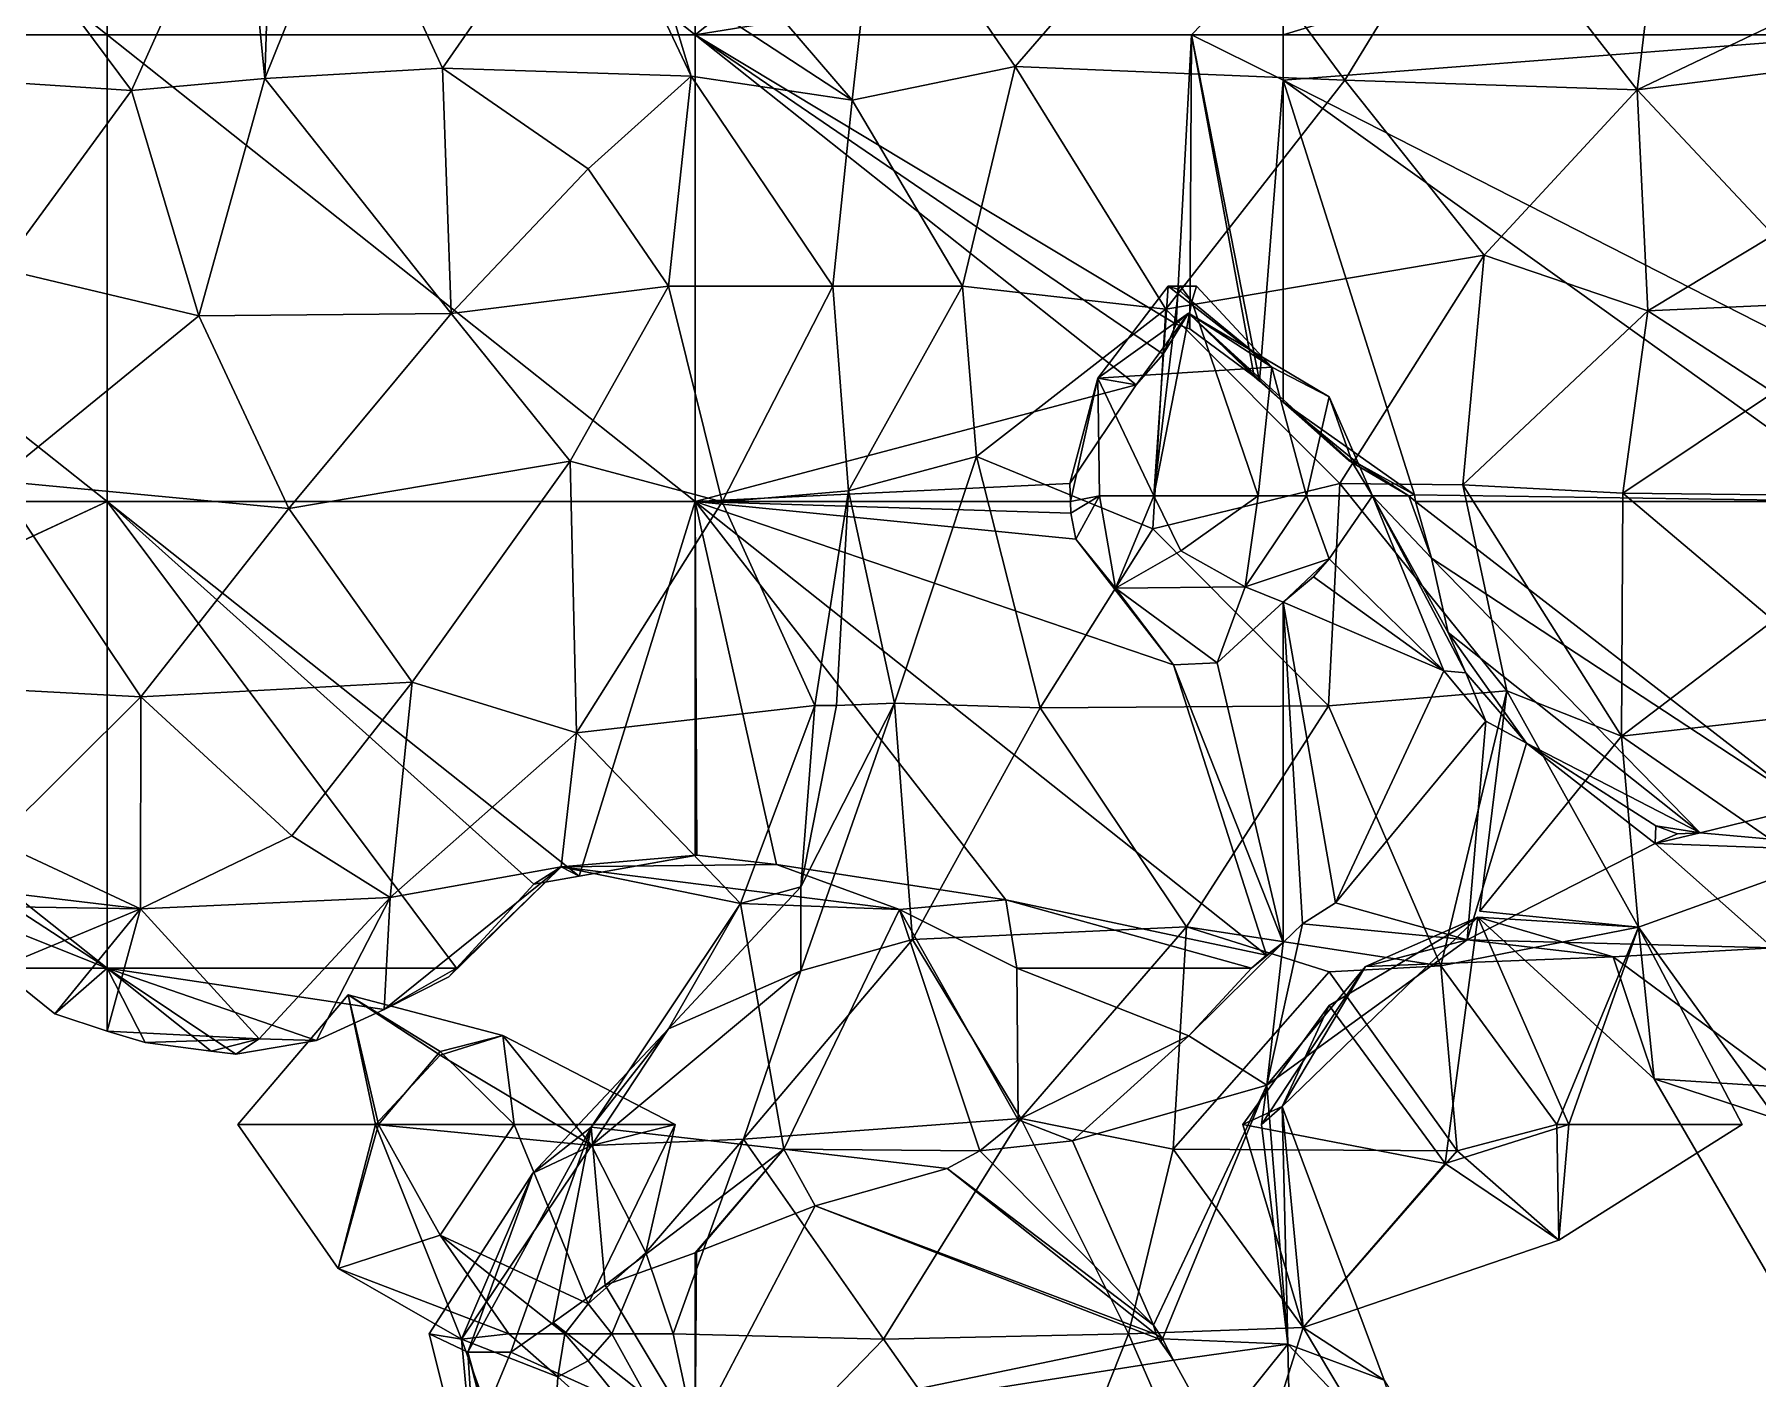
# Model space of a CAD drawing. Extents: x 290034 to 295698, y 4553723 to 4561693.
# Drawn here: x 295013.8 to 295160.3, y 4559473.3 to 4559587.6 of the extents above; entities that cross this region are included whole.
import ezdxf

# ---------------------------------------------------------------- set-up
doc = ezdxf.new("R2010")
doc.units = 0
doc.layers.add('Au_ppm_Pref_-_0_2', color=7, linetype='CONTINUOUS')

msp = doc.modelspace()

# ---------------------------------------------------------------- linework, layer by layer
at = {"layer": 'Au_ppm_Pref_-_0_2'}
for points in [[(294970, 4559627.24, 1877.68), (295020, 4559627.24, 1884.66), (295020, 4559587.56, 1887.2)], [(295020, 4559587.56, 1887.2), (294970, 4559587.56, 1874.61), (294970, 4559627.24, 1877.68)], [(295020, 4559627.24, 1884.66), (295070, 4559627.24, 1888.21), (295070, 4559587.56, 1890.68)], [(295070, 4559587.56, 1890.68), (295020, 4559587.56, 1887.2), (295020, 4559627.24, 1884.66)], [(295070, 4559587.56, 1890.68), (295070, 4559627.24, 1888.21), (295120, 4559627.24, 1892)], [(295120, 4559627.24, 1892), (295120, 4559595.63, 1895.47), (295070, 4559587.56, 1890.68)], [(295031.45, 4559603.72, 1865.53), (295011.3, 4559597.31, 1863.82), (295022.09, 4559582.83, 1866.83)], [(295031.45, 4559603.72, 1865.53), (295022.09, 4559582.83, 1866.83), (295033.42, 4559583.85, 1871.33)], [(295031.45, 4559603.72, 1865.53), (295033.42, 4559583.85, 1871.33), (295033.99, 4559601.82, 1870.89)], [(295040.63, 4559601.82, 1874.51), (295033.42, 4559583.85, 1871.33), (295048.52, 4559584.73, 1875.39)], [(295033.42, 4559583.85, 1871.33), (295040.63, 4559601.82, 1874.51), (295033.99, 4559601.82, 1870.89)], [(295060.9, 4559602.54, 1876.82), (295040.63, 4559601.82, 1874.51), (295048.52, 4559584.73, 1875.39)], [(295069.65, 4559584.05, 1875.02), (295060.9, 4559602.54, 1876.82), (295048.52, 4559584.73, 1875.39)], [(295067.06, 4559592.7, 1870.89), (295060.9, 4559602.54, 1876.82), (295069.65, 4559584.05, 1875.02)], [(295068.79, 4559598.98, 1869.03), (295083.34, 4559582.01, 1870.24), (295085.55, 4559601.82, 1864.63)], [(295097.22, 4559584.87, 1865.58), (295085.55, 4559601.82, 1864.63), (295083.34, 4559582.01, 1870.24)], [(295097.22, 4559584.87, 1865.58), (295111.9, 4559601.81, 1864.98), (295085.55, 4559601.82, 1864.63)], [(295125.23, 4559583.71, 1865.29), (295111.9, 4559601.81, 1864.98), (295097.22, 4559584.87, 1865.58)], [(295125.23, 4559583.71, 1865.29), (295135.91, 4559601.14, 1864.77), (295111.9, 4559601.81, 1864.98)], [(295170, 4559602.67, 1895.47), (295170, 4559587.56, 1896.41), (295120, 4559587.56, 1896.36)], [(295120, 4559587.56, 1896.36), (295120, 4559595.63, 1895.47), (295170, 4559602.67, 1895.47)], [(295152.36, 4559601.82, 1860.54), (295135.91, 4559601.14, 1864.77), (295150.09, 4559582.88, 1863.43)], [(295161.7, 4559588.42, 1860.48), (295152.36, 4559601.82, 1860.54), (295150.09, 4559582.88, 1863.43)], [(295125.23, 4559583.71, 1865.29), (295150.09, 4559582.88, 1863.43), (295135.91, 4559601.14, 1864.77)], [(295068.79, 4559598.98, 1869.03), (295067.06, 4559592.7, 1870.89), (295083.34, 4559582.01, 1870.24)], [(295022.09, 4559582.83, 1866.83), (295011.3, 4559597.31, 1863.82), (294997.38, 4559584.43, 1865.09)], [(295120, 4559595.63, 1895.47), (295112.2, 4559587.56, 1895.47), (295070, 4559587.56, 1890.68)], [(295120, 4559595.63, 1895.47), (295120, 4559587.56, 1896.36), (295112.2, 4559587.56, 1895.47)], [(295067.06, 4559592.7, 1870.89), (295069.65, 4559584.05, 1875.02), (295083.34, 4559582.01, 1870.24)], [(295172.85, 4559585.78, 1865.25), (295161.7, 4559588.42, 1860.48), (295150.09, 4559582.88, 1863.43)], [(294970, 4559587.56, 1874.61), (295020, 4559587.56, 1887.2), (295020, 4559547.87, 1880.75)], [(295020, 4559547.87, 1880.75), (294970, 4559547.87, 1870.94), (294970, 4559587.56, 1874.61)], [(295020, 4559587.56, 1887.2), (295070, 4559587.56, 1890.68), (295070, 4559547.87, 1888.53)], [(295070, 4559547.87, 1888.53), (295020, 4559547.87, 1880.75), (295020, 4559587.56, 1887.2)], [(295070, 4559547.87, 1888.53), (295070, 4559587.56, 1890.68), (295107.5, 4559557.79, 1888.08)], [(295109.79, 4559560.42, 1888.95), (295107.5, 4559557.79, 1888.08), (295070, 4559587.56, 1890.68)], [(295110.91, 4559562.97, 1889.66), (295109.79, 4559560.42, 1888.95), (295070, 4559587.56, 1890.68)], [(295110.91, 4559562.97, 1889.66), (295070, 4559587.56, 1890.68), (295112.2, 4559587.56, 1895.47)], [(295112.05, 4559562.56, 1889.7), (295110.91, 4559562.97, 1889.66), (295112.2, 4559587.56, 1895.47)], [(295117.52, 4559558.51, 1889.38), (295112.05, 4559562.56, 1889.7), (295112.2, 4559587.56, 1895.47)], [(295117.99, 4559558.1, 1889.34), (295117.52, 4559558.51, 1889.38), (295112.2, 4559587.56, 1895.47)], [(295117.99, 4559558.1, 1889.34), (295112.2, 4559587.56, 1895.47), (295120, 4559583.71, 1895.47)], [(295112.2, 4559587.56, 1895.47), (295120, 4559587.56, 1896.36), (295120, 4559583.71, 1895.47)], [(295120, 4559583.71, 1895.47), (295120, 4559587.56, 1896.36), (295170, 4559587.56, 1896.41)], [(295170, 4559587.56, 1896.41), (295170, 4559558.2, 1895.47), (295120, 4559583.71, 1895.47)], [(295172.85, 4559585.78, 1865.25), (295150.09, 4559582.88, 1863.43), (295161.7, 4559570.52, 1866.39)], [(295022.09, 4559582.83, 1866.83), (294997.38, 4559584.43, 1865.09), (295011.01, 4559567.65, 1867.02)], [(295033.42, 4559583.85, 1871.33), (295022.09, 4559582.83, 1866.83), (295027.8, 4559563.68, 1869.21)], [(295033.42, 4559583.85, 1871.33), (295027.8, 4559563.68, 1869.21), (295049.27, 4559563.87, 1873.18)], [(295049.27, 4559563.87, 1873.18), (295048.52, 4559584.73, 1875.39), (295033.42, 4559583.85, 1871.33)], [(295049.27, 4559563.87, 1873.18), (295060.91, 4559576.16, 1873.5), (295048.52, 4559584.73, 1875.39)], [(295060.91, 4559576.16, 1873.5), (295069.65, 4559584.05, 1875.02), (295048.52, 4559584.73, 1875.39)], [(295060.91, 4559576.16, 1873.5), (295067.75, 4559566.19, 1873.6), (295069.65, 4559584.05, 1875.02)], [(295067.75, 4559566.19, 1873.6), (295081.71, 4559566.19, 1874.75), (295069.65, 4559584.05, 1875.02)], [(295069.65, 4559584.05, 1875.02), (295081.71, 4559566.19, 1874.75), (295083.34, 4559582.01, 1870.24)], [(295097.22, 4559584.87, 1865.58), (295083.34, 4559582.01, 1870.24), (295092.73, 4559566.19, 1869.91)], [(295097.22, 4559584.87, 1865.58), (295092.73, 4559566.19, 1869.91), (295110.02, 4559564.24, 1866.22)], [(295125.23, 4559583.71, 1865.29), (295097.22, 4559584.87, 1865.58), (295110.02, 4559564.24, 1866.22)], [(295022.09, 4559582.83, 1866.83), (295011.01, 4559567.65, 1867.02), (295027.8, 4559563.68, 1869.21)], [(295125.23, 4559583.71, 1865.29), (295110.02, 4559564.24, 1866.22), (295137.1, 4559568.82, 1865.55)], [(295120, 4559556.34, 1889.17), (295117.99, 4559558.1, 1889.34), (295120, 4559583.71, 1895.47)], [(295170, 4559547.87, 1895.14), (295131.16, 4559548.45, 1889.12), (295120, 4559583.71, 1895.47)], [(295120, 4559583.71, 1895.47), (295131.16, 4559548.45, 1889.12), (295120, 4559556.34, 1889.17)], [(295120, 4559583.71, 1895.47), (295170, 4559558.2, 1895.47), (295170, 4559547.87, 1895.14)], [(295125.23, 4559583.71, 1865.29), (295137.1, 4559568.82, 1865.55), (295150.09, 4559582.88, 1863.43)], [(295150.09, 4559582.88, 1863.43), (295137.1, 4559568.82, 1865.55), (295150.99, 4559564.1, 1869.61)], [(295150.09, 4559582.88, 1863.43), (295150.99, 4559564.1, 1869.61), (295161.7, 4559570.52, 1866.39)], [(295083.34, 4559582.01, 1870.24), (295081.71, 4559566.19, 1874.75), (295092.73, 4559566.19, 1869.91)], [(295060.91, 4559576.16, 1873.5), (295049.27, 4559563.87, 1873.18), (295067.75, 4559566.19, 1873.6)], [(295161.7, 4559570.52, 1866.39), (295150.99, 4559564.1, 1869.61), (295175.38, 4559565.2, 1871.66)], [(295137.1, 4559568.82, 1865.55), (295110.02, 4559564.24, 1866.22), (295124.81, 4559549.42, 1864.87)], [(295137.1, 4559568.82, 1865.55), (295124.81, 4559549.42, 1864.87), (295135.28, 4559549.31, 1871.58)], [(295150.99, 4559564.1, 1869.61), (295137.1, 4559568.82, 1865.55), (295135.28, 4559549.31, 1871.58)], [(295010.58, 4559549.64, 1871.79), (295027.8, 4559563.68, 1869.21), (295011.01, 4559567.65, 1867.02)], [(295111.1, 4559565.9, 1876.83), (295110.23, 4559566.19, 1877.33), (295111.23, 4559566.22, 1876.76)], [(295112.62, 4559566.19, 1877.44), (295111.23, 4559566.22, 1876.76), (295110.23, 4559566.19, 1877.33)], [(295111.1, 4559565.9, 1876.83), (295111.23, 4559566.22, 1876.76), (295112.23, 4559564.88, 1876.83)], [(295111.23, 4559566.22, 1876.76), (295112.62, 4559566.19, 1877.44), (295112.23, 4559564.88, 1876.83)], [(295067.75, 4559566.19, 1873.6), (295049.27, 4559563.87, 1873.18), (295059.39, 4559551.31, 1872.59)], [(295067.75, 4559566.19, 1873.6), (295059.39, 4559551.31, 1872.59), (295072.29, 4559547.85, 1875.32)], [(295067.75, 4559566.19, 1873.6), (295072.29, 4559547.85, 1875.32), (295081.71, 4559566.19, 1874.75)], [(295081.71, 4559566.19, 1874.75), (295072.29, 4559547.85, 1875.32), (295083.05, 4559548.78, 1870.43)], [(295092.73, 4559566.19, 1869.91), (295081.71, 4559566.19, 1874.75), (295083.05, 4559548.78, 1870.43)], [(295092.73, 4559566.19, 1869.91), (295083.05, 4559548.78, 1870.43), (295093.93, 4559551.7, 1863.8)], [(295110.02, 4559564.24, 1866.22), (295092.73, 4559566.19, 1869.91), (295093.93, 4559551.7, 1863.8)], [(295110.23, 4559566.19, 1877.33), (295109, 4559548.37, 1881.68), (295104.24, 4559558.37, 1882.77)], [(295110.23, 4559566.19, 1877.33), (295104.24, 4559558.37, 1882.77), (295119.04, 4559559.3, 1882.77)], [(295110.23, 4559566.19, 1877.33), (295111.1, 4559565.9, 1876.83), (295109, 4559548.37, 1881.68)], [(295112.23, 4559564.88, 1876.83), (295109, 4559548.37, 1881.68), (295111.1, 4559565.9, 1876.83)], [(295112.23, 4559564.88, 1876.83), (295117.86, 4559548.37, 1879.68), (295109, 4559548.37, 1881.68)], [(295110.23, 4559566.19, 1877.33), (295119.04, 4559559.3, 1882.77), (295112.62, 4559566.19, 1877.44)], [(295112.23, 4559564.88, 1876.83), (295112.62, 4559566.19, 1877.44), (295119.04, 4559559.3, 1882.77)], [(295112.23, 4559564.88, 1876.83), (295119.04, 4559559.3, 1882.77), (295117.86, 4559548.37, 1879.68)], [(295175.38, 4559565.2, 1871.66), (295150.99, 4559564.1, 1869.61), (295161.7, 4559557.14, 1873.81)], [(295027.8, 4559563.68, 1869.21), (295010.58, 4559549.64, 1871.79), (295035.46, 4559547.29, 1870.4)], [(295027.8, 4559563.68, 1869.21), (295035.46, 4559547.29, 1870.4), (295049.27, 4559563.87, 1873.18)], [(295049.27, 4559563.87, 1873.18), (295035.46, 4559547.29, 1870.4), (295059.39, 4559551.31, 1872.59)], [(295110.02, 4559564.24, 1866.22), (295093.93, 4559551.7, 1863.8), (295108.92, 4559545.56, 1861.07)], [(295111.94, 4559563.89, 1888.81), (295104.24, 4559558.37, 1882.77), (295107.5, 4559557.79, 1888.08)], [(295119.04, 4559559.3, 1882.77), (295104.24, 4559558.37, 1882.77), (295111.94, 4559563.89, 1888.81)], [(295111.94, 4559563.89, 1888.81), (295107.5, 4559557.79, 1888.08), (295109.79, 4559560.42, 1888.95)], [(295110.02, 4559564.24, 1866.22), (295108.92, 4559545.56, 1861.07), (295124.81, 4559549.42, 1864.87)], [(295110.91, 4559562.97, 1889.66), (295111.94, 4559563.89, 1888.81), (295109.79, 4559560.42, 1888.95)], [(295111.94, 4559563.89, 1888.81), (295110.91, 4559562.97, 1889.66), (295112.05, 4559562.56, 1889.7)], [(295117.99, 4559558.1, 1889.34), (295111.94, 4559563.89, 1888.81), (295117.52, 4559558.51, 1889.38)], [(295120, 4559556.34, 1889.17), (295111.94, 4559563.89, 1888.81), (295117.99, 4559558.1, 1889.34)], [(295125.88, 4559551.16, 1888.71), (295111.94, 4559563.89, 1888.81), (295120, 4559556.34, 1889.17)], [(295117.52, 4559558.51, 1889.38), (295111.94, 4559563.89, 1888.81), (295112.05, 4559562.56, 1889.7)], [(295123.91, 4559556.77, 1885.9), (295119.04, 4559559.3, 1882.77), (295111.94, 4559563.89, 1888.81)], [(295123.91, 4559556.77, 1885.9), (295111.94, 4559563.89, 1888.81), (295125.88, 4559551.16, 1888.71)], [(295148.87, 4559548.58, 1876.88), (295150.99, 4559564.1, 1869.61), (295135.28, 4559549.31, 1871.58)], [(295148.87, 4559548.58, 1876.88), (295161.7, 4559557.14, 1873.81), (295150.99, 4559564.1, 1869.61)], [(295117.86, 4559548.37, 1879.68), (295119.04, 4559559.3, 1882.77), (295121.97, 4559548.37, 1882.77)], [(295121.97, 4559548.37, 1882.77), (295119.04, 4559559.3, 1882.77), (295123.91, 4559556.77, 1885.9)], [(295107.5, 4559557.79, 1888.08), (295101.86, 4559549.4, 1887.77), (295070, 4559547.87, 1888.53)], [(295104.24, 4559558.37, 1882.77), (295101.92, 4559547.87, 1887.69), (295101.86, 4559549.4, 1887.77)], [(295107.5, 4559557.79, 1888.08), (295104.24, 4559558.37, 1882.77), (295101.86, 4559549.4, 1887.77)], [(295104.24, 4559558.37, 1882.77), (295104.38, 4559548.37, 1882.77), (295101.92, 4559547.87, 1887.69)], [(295109, 4559548.37, 1881.68), (295104.38, 4559548.37, 1882.77), (295104.24, 4559558.37, 1882.77)], [(295120, 4559556.34, 1889.17), (295126.39, 4559551.09, 1888.97), (295125.59, 4559551.33, 1888.9)], [(295120, 4559556.34, 1889.17), (295131.16, 4559548.45, 1889.12), (295126.39, 4559551.09, 1888.97)], [(295125.59, 4559551.33, 1888.9), (295125.88, 4559551.16, 1888.71), (295120, 4559556.34, 1889.17)], [(295121.97, 4559548.37, 1882.77), (295123.91, 4559556.77, 1885.9), (295127.59, 4559548.37, 1886.97)], [(295127.59, 4559548.37, 1886.97), (295123.91, 4559556.77, 1885.9), (295125.88, 4559551.16, 1888.71)], [(295148.87, 4559548.58, 1876.88), (295168.81, 4559548.37, 1874.24), (295161.7, 4559557.14, 1873.81)], [(295093.93, 4559551.7, 1863.8), (295083.05, 4559548.78, 1870.43), (295086.94, 4559530.73, 1865.32)], [(295086.94, 4559530.73, 1865.32), (295099.34, 4559530.35, 1860.12), (295093.93, 4559551.7, 1863.8)], [(295108.92, 4559545.56, 1861.07), (295093.93, 4559551.7, 1863.8), (295099.34, 4559530.35, 1860.12)], [(295045.95, 4559532.53, 1872.66), (295059.39, 4559551.31, 1872.59), (295035.46, 4559547.29, 1870.4)], [(295059.39, 4559551.31, 1872.59), (295045.95, 4559532.53, 1872.66), (295059.92, 4559528.2, 1876.38)], [(295072.29, 4559547.85, 1875.32), (295059.39, 4559551.31, 1872.59), (295059.92, 4559528.2, 1876.38)], [(295126.39, 4559551.09, 1888.97), (295125.88, 4559551.16, 1888.71), (295125.59, 4559551.33, 1888.9)], [(295130.69, 4559548.37, 1888.71), (295125.88, 4559551.16, 1888.71), (295126.39, 4559551.09, 1888.97)], [(295127.59, 4559548.37, 1886.97), (295125.88, 4559551.16, 1888.71), (295130.69, 4559548.37, 1888.71)], [(295126.39, 4559551.09, 1888.97), (295131.16, 4559548.45, 1889.12), (295130.69, 4559548.37, 1888.71)], [(295010.58, 4559549.64, 1871.79), (295000.11, 4559532.49, 1872.57), (295022.88, 4559531.27, 1872.22)], [(295022.88, 4559531.27, 1872.22), (295035.46, 4559547.29, 1870.4), (295010.58, 4559549.64, 1871.79)], [(295101.86, 4559549.4, 1887.77), (295101.92, 4559547.87, 1887.69), (295070, 4559547.87, 1888.53)], [(295083.05, 4559548.78, 1870.43), (295072.29, 4559547.85, 1875.32), (295080.19, 4559530.55, 1874.04)], [(295083.05, 4559548.78, 1870.43), (295080.19, 4559530.55, 1874.04), (295082.03, 4559530.55, 1870.89)], [(295086.94, 4559530.73, 1865.32), (295083.05, 4559548.78, 1870.43), (295082.03, 4559530.55, 1870.89)], [(295124.81, 4559549.42, 1864.87), (295108.92, 4559545.56, 1861.07), (295123.85, 4559530.5, 1859)], [(295139.02, 4559531.79, 1864.92), (295124.81, 4559549.42, 1864.87), (295123.85, 4559530.5, 1859)], [(295139.02, 4559531.79, 1864.92), (295135.28, 4559549.31, 1871.58), (295124.81, 4559549.42, 1864.87)], [(295148.87, 4559548.58, 1876.88), (295135.28, 4559549.31, 1871.58), (295148.77, 4559527.92, 1872)], [(295148.77, 4559527.92, 1872), (295135.28, 4559549.31, 1871.58), (295139.02, 4559531.79, 1864.92)], [(294988.45, 4559533.24, 1873.7), (294970, 4559547.87, 1870.94), (295020, 4559547.87, 1880.75)], [(295020, 4559547.87, 1880.75), (294988.49, 4559533.19, 1873.71), (294988.45, 4559533.24, 1873.7)], [(295020, 4559508.19, 1878.42), (294988.49, 4559533.19, 1873.71), (295020, 4559547.87, 1880.75)], [(295056.3, 4559515.35, 1884.65), (295049.7, 4559508.19, 1883.18), (295020, 4559547.87, 1880.75)], [(295020, 4559508.19, 1878.42), (295020, 4559547.87, 1880.75), (295049.7, 4559508.19, 1883.18)], [(295060.13, 4559516.02, 1885.31), (295056.3, 4559515.35, 1884.65), (295020, 4559547.87, 1880.75)], [(295070, 4559547.87, 1888.53), (295060.13, 4559516.02, 1885.31), (295020, 4559547.87, 1880.75)], [(295045.95, 4559532.53, 1872.66), (295035.46, 4559547.29, 1870.4), (295022.88, 4559531.27, 1872.22)], [(295072.29, 4559547.85, 1875.32), (295059.92, 4559528.2, 1876.38), (295080.19, 4559530.55, 1874.04)], [(295070, 4559547.87, 1888.53), (295070, 4559517.77, 1886.94), (295060.13, 4559516.02, 1885.31)], [(295070.14, 4559517.81, 1886.94), (295070, 4559517.77, 1886.94), (295070, 4559547.87, 1888.53)], [(295076.92, 4559517.01, 1886.88), (295070.14, 4559517.81, 1886.94), (295070, 4559547.87, 1888.53)], [(295096.43, 4559514.01, 1886.67), (295076.92, 4559517.01, 1886.88), (295070, 4559547.87, 1888.53)], [(295118.58, 4559509.31, 1886.37), (295096.43, 4559514.01, 1886.67), (295070, 4559547.87, 1888.53)], [(295102.36, 4559544.69, 1887.6), (295110.66, 4559533.99, 1887.14), (295070, 4559547.87, 1888.53)], [(295101.92, 4559547.87, 1887.69), (295101.95, 4559546.88, 1887.67), (295070, 4559547.87, 1888.53)], [(295101.95, 4559546.88, 1887.67), (295102.36, 4559544.69, 1887.6), (295070, 4559547.87, 1888.53)], [(295110.66, 4559533.99, 1887.14), (295118.58, 4559509.31, 1886.37), (295070, 4559547.87, 1888.53)], [(295101.92, 4559547.87, 1887.69), (295104.38, 4559548.37, 1882.77), (295101.95, 4559546.88, 1887.67)], [(295101.95, 4559546.88, 1887.67), (295104.38, 4559548.37, 1882.77), (295102.36, 4559544.69, 1887.6)], [(295104.38, 4559548.37, 1882.77), (295105.75, 4559540.51, 1882.77), (295102.36, 4559544.69, 1887.6)], [(295109, 4559548.37, 1881.68), (295105.75, 4559540.51, 1882.77), (295104.38, 4559548.37, 1882.77)], [(295109, 4559548.37, 1881.68), (295111.31, 4559543.69, 1881.21), (295105.75, 4559540.51, 1882.77)], [(295117.86, 4559548.37, 1879.68), (295111.31, 4559543.69, 1881.21), (295109, 4559548.37, 1881.68)], [(295117.86, 4559548.37, 1879.68), (295116.78, 4559540.63, 1882.77), (295111.31, 4559543.69, 1881.21)], [(295117.86, 4559548.37, 1879.68), (295121.97, 4559548.37, 1882.77), (295116.78, 4559540.63, 1882.77)], [(295121.97, 4559548.37, 1882.77), (295123.91, 4559543, 1886.91), (295116.78, 4559540.63, 1882.77)], [(295121.97, 4559548.37, 1882.77), (295127.59, 4559548.37, 1886.97), (295123.91, 4559543, 1886.91)], [(295123.91, 4559543, 1886.91), (295127.59, 4559548.37, 1886.97), (295133.67, 4559533.49, 1887.67)], [(295135.53, 4559533.3, 1887.77), (295133.67, 4559533.49, 1887.67), (295127.59, 4559548.37, 1886.97)], [(295134.03, 4559536.73, 1887.77), (295135.53, 4559533.3, 1887.77), (295127.59, 4559548.37, 1886.97)], [(295127.59, 4559548.37, 1886.97), (295132.6, 4559543.05, 1888.49), (295134.03, 4559536.73, 1887.77)], [(295130.69, 4559548.37, 1888.71), (295132.6, 4559543.05, 1888.49), (295127.59, 4559548.37, 1886.97)], [(295131.16, 4559548.45, 1889.12), (295131.25, 4559547.87, 1889), (295130.69, 4559548.37, 1888.71)], [(295131.25, 4559547.87, 1889), (295132.6, 4559543.05, 1888.49), (295130.69, 4559548.37, 1888.71)], [(295170, 4559547.87, 1895.14), (295131.25, 4559547.87, 1889), (295131.16, 4559548.45, 1889.12)], [(295131.25, 4559547.87, 1889), (295164.71, 4559521.98, 1890.41), (295132.6, 4559543.05, 1888.49)], [(295170, 4559547.87, 1895.14), (295164.71, 4559521.98, 1890.41), (295131.25, 4559547.87, 1889)], [(295148.87, 4559548.58, 1876.88), (295148.77, 4559527.92, 1872), (295161.7, 4559537.75, 1874.43)], [(295148.87, 4559548.58, 1876.88), (295161.7, 4559537.75, 1874.43), (295168.81, 4559548.37, 1874.24)], [(295099.34, 4559530.35, 1860.12), (295123.85, 4559530.5, 1859), (295108.92, 4559545.56, 1861.07)], [(295102.36, 4559544.69, 1887.6), (295105.75, 4559540.51, 1882.77), (295110.66, 4559533.99, 1887.14)], [(295105.75, 4559540.51, 1882.77), (295111.31, 4559543.69, 1881.21), (295116.78, 4559540.63, 1882.77)], [(295123.91, 4559543, 1886.91), (295120, 4559539.32, 1887.02), (295116.78, 4559540.63, 1882.77)], [(295123.91, 4559543, 1886.91), (295122.57, 4559541.47, 1887.22), (295120, 4559539.32, 1887.02)], [(295123.91, 4559543, 1886.91), (295133.67, 4559533.49, 1887.67), (295122.57, 4559541.47, 1887.22)], [(295132.6, 4559543.05, 1888.49), (295155.46, 4559519.72, 1888.61), (295134.03, 4559536.73, 1887.77)], [(295132.6, 4559543.05, 1888.49), (295164.71, 4559521.98, 1890.41), (295155.46, 4559519.72, 1888.61)], [(295122.57, 4559541.47, 1887.22), (295133.67, 4559533.49, 1887.67), (295120, 4559539.32, 1887.02)], [(295116.78, 4559540.63, 1882.77), (295114.4, 4559534.17, 1887.05), (295105.75, 4559540.51, 1882.77)], [(295105.75, 4559540.51, 1882.77), (295114.4, 4559534.17, 1887.05), (295110.66, 4559533.99, 1887.14)], [(295116.78, 4559540.63, 1882.77), (295120, 4559539.32, 1887.02), (295114.4, 4559534.17, 1887.05)], [(295114.4, 4559534.17, 1887.05), (295120, 4559539.32, 1887.02), (295120, 4559510.39, 1886.35)], [(295121.64, 4559511.98, 1886.48), (295120, 4559510.39, 1886.35), (295120, 4559539.32, 1887.02)], [(295124.45, 4559513.77, 1886.69), (295121.64, 4559511.98, 1886.48), (295120, 4559539.32, 1887.02)], [(295133.67, 4559533.49, 1887.67), (295124.45, 4559513.77, 1886.69), (295120, 4559539.32, 1887.02)], [(295161.7, 4559537.75, 1874.43), (295148.77, 4559527.92, 1872), (295172.96, 4559530.68, 1870.47)], [(295134.03, 4559536.73, 1887.77), (295140.69, 4559527.32, 1887.93), (295135.53, 4559533.3, 1887.77)], [(295155.46, 4559519.72, 1888.61), (295140.69, 4559527.32, 1887.93), (295134.03, 4559536.73, 1887.77)], [(295110.66, 4559533.99, 1887.14), (295114.4, 4559534.17, 1887.05), (295120, 4559510.39, 1886.35)], [(295110.66, 4559533.99, 1887.14), (295120, 4559510.39, 1886.35), (295118.58, 4559509.31, 1886.37)], [(294998.87, 4559521.99, 1875.16), (294988.49, 4559533.19, 1873.71), (295020, 4559508.19, 1878.42)], [(295035.71, 4559519.45, 1873.13), (295045.95, 4559532.53, 1872.66), (295022.88, 4559531.27, 1872.22)], [(295035.71, 4559519.45, 1873.13), (295044.08, 4559514.22, 1877.58), (295045.95, 4559532.53, 1872.66)], [(295045.95, 4559532.53, 1872.66), (295044.08, 4559514.22, 1877.58), (295059.92, 4559528.2, 1876.38)], [(295137.22, 4559529.2, 1887.78), (295124.45, 4559513.77, 1886.69), (295133.67, 4559533.49, 1887.67)], [(295135.53, 4559533.3, 1887.77), (295137.22, 4559529.2, 1887.78), (295133.67, 4559533.49, 1887.67)], [(295140.69, 4559527.32, 1887.93), (295137.22, 4559529.2, 1887.78), (295135.53, 4559533.3, 1887.77)], [(295000.11, 4559532.49, 1872.57), (295010.51, 4559518.99, 1872.97), (295022.88, 4559531.27, 1872.22)], [(295022.88, 4559531.27, 1872.22), (295010.51, 4559518.99, 1872.97), (295022.83, 4559513.24, 1874.48)], [(295035.71, 4559519.45, 1873.13), (295022.88, 4559531.27, 1872.22), (295022.83, 4559513.24, 1874.48)], [(295123.85, 4559530.5, 1859), (295133.41, 4559508.39, 1861.91), (295139.02, 4559531.79, 1864.92)], [(295150.21, 4559511.7, 1864.77), (295139.02, 4559531.79, 1864.92), (295133.41, 4559508.39, 1861.91)], [(295150.21, 4559511.7, 1864.77), (295136.72, 4559513.04, 1870.89), (295139.02, 4559531.79, 1864.92)], [(295148.77, 4559527.92, 1872), (295139.02, 4559531.79, 1864.92), (295136.72, 4559513.04, 1870.89)], [(295080.19, 4559530.55, 1874.04), (295059.92, 4559528.2, 1876.38), (295073.86, 4559513.69, 1876.71)], [(295078.98, 4559515.13, 1869.94), (295080.19, 4559530.55, 1874.04), (295073.86, 4559513.69, 1876.71)], [(295082.03, 4559530.55, 1870.89), (295078.98, 4559515.13, 1869.94), (295086.94, 4559530.73, 1865.32)], [(295086.94, 4559530.73, 1865.32), (295078.98, 4559515.13, 1869.94), (295079, 4559507.97, 1865.88)], [(295082.03, 4559530.55, 1870.89), (295080.19, 4559530.55, 1874.04), (295078.98, 4559515.13, 1869.94)], [(295086.94, 4559530.73, 1865.32), (295079, 4559507.97, 1865.88), (295088.47, 4559510.63, 1860.82)], [(295086.94, 4559530.73, 1865.32), (295088.47, 4559510.63, 1860.82), (295099.34, 4559530.35, 1860.12)], [(295099.34, 4559530.35, 1860.12), (295088.47, 4559510.63, 1860.82), (295111.77, 4559511.71, 1860.57)], [(295099.34, 4559530.35, 1860.12), (295111.77, 4559511.71, 1860.57), (295123.85, 4559530.5, 1859)], [(295133.41, 4559508.39, 1861.91), (295123.85, 4559530.5, 1859), (295111.77, 4559511.71, 1860.57)], [(295164.7, 4559516.9, 1868.09), (295172.96, 4559530.68, 1870.47), (295148.77, 4559527.92, 1872)], [(295058.6, 4559516.83, 1883.26), (295059.92, 4559528.2, 1876.38), (295044.08, 4559514.22, 1877.58)], [(295073.86, 4559513.69, 1876.71), (295059.92, 4559528.2, 1876.38), (295058.6, 4559516.83, 1883.26)], [(295124.45, 4559513.77, 1886.69), (295137.22, 4559529.2, 1887.78), (295135.65, 4559510.62, 1883.53)], [(295137.22, 4559529.2, 1887.78), (295140.69, 4559527.32, 1887.93), (295135.65, 4559510.62, 1883.53)], [(295151.64, 4559518.81, 1887.87), (295135.65, 4559510.62, 1883.53), (295140.69, 4559527.32, 1887.93)], [(295150.21, 4559511.7, 1864.77), (295148.77, 4559527.92, 1872), (295136.72, 4559513.04, 1870.89)], [(295155.46, 4559519.72, 1888.61), (295151.68, 4559520.3, 1888.4), (295140.69, 4559527.32, 1887.93)], [(295140.69, 4559527.32, 1887.93), (295151.68, 4559520.3, 1888.4), (295151.64, 4559518.81, 1887.87)], [(295148.77, 4559527.92, 1872), (295150.21, 4559511.7, 1864.77), (295164.7, 4559516.9, 1868.09)], [(295006.68, 4559513.51, 1876.25), (294998.87, 4559521.99, 1875.16), (295020, 4559508.19, 1878.42)], [(295175.36, 4559517.93, 1887.68), (295155.46, 4559519.72, 1888.61), (295164.71, 4559521.98, 1890.41)], [(295035.71, 4559519.45, 1873.13), (295022.83, 4559513.24, 1874.48), (295044.08, 4559514.22, 1877.58)], [(295153.52, 4559519.62, 1888.49), (295151.64, 4559518.81, 1887.87), (295151.68, 4559520.3, 1888.4)], [(295155.46, 4559519.72, 1888.61), (295151.64, 4559518.81, 1887.87), (295153.52, 4559519.62, 1888.49)], [(295175.36, 4559517.93, 1887.68), (295151.64, 4559518.81, 1887.87), (295155.46, 4559519.72, 1888.61)], [(295155.46, 4559519.72, 1888.61), (295153.52, 4559519.62, 1888.49), (295151.68, 4559520.3, 1888.4)], [(295002.65, 4559515.67, 1875.62), (295022.83, 4559513.24, 1874.48), (295010.51, 4559518.99, 1872.97)], [(295161.64, 4559509.92, 1883.04), (295135.65, 4559510.62, 1883.53), (295151.64, 4559518.81, 1887.87)], [(295175.36, 4559517.93, 1887.68), (295161.64, 4559509.92, 1883.04), (295151.64, 4559518.81, 1887.87)], [(295058.6, 4559516.83, 1883.26), (295043.55, 4559504.7, 1881.58), (295049.07, 4559507.46, 1882.95)], [(295058.6, 4559516.83, 1883.26), (295044.08, 4559514.22, 1877.58), (295043.55, 4559504.7, 1881.58)], [(295058.6, 4559516.83, 1883.26), (295049.07, 4559507.46, 1882.95), (295049.7, 4559508.19, 1883.18)], [(295056.3, 4559515.35, 1884.65), (295058.6, 4559516.83, 1883.26), (295049.7, 4559508.19, 1883.18)], [(295060.13, 4559516.02, 1885.31), (295058.6, 4559516.83, 1883.26), (295056.3, 4559515.35, 1884.65)], [(295058.6, 4559516.83, 1883.26), (295060.13, 4559516.02, 1885.31), (295070.14, 4559517.81, 1886.94)], [(295076.92, 4559517.01, 1886.88), (295058.6, 4559516.83, 1883.26), (295070.14, 4559517.81, 1886.94)], [(295087.39, 4559513.19, 1882.67), (295058.6, 4559516.83, 1883.26), (295076.92, 4559517.01, 1886.88)], [(295087.39, 4559513.19, 1882.67), (295073.86, 4559513.69, 1876.71), (295058.6, 4559516.83, 1883.26)], [(295070, 4559517.77, 1886.94), (295070.14, 4559517.81, 1886.94), (295060.13, 4559516.02, 1885.31)], [(295087.39, 4559513.19, 1882.67), (295076.92, 4559517.01, 1886.88), (295096.43, 4559514.01, 1886.67)], [(295164.7, 4559516.9, 1868.09), (295150.21, 4559511.7, 1864.77), (295161.95, 4559495.38, 1865.22)], [(295006.68, 4559513.51, 1876.25), (295022.83, 4559513.24, 1874.48), (295002.65, 4559515.67, 1875.62)], [(295067.75, 4559503.05, 1870.89), (295078.98, 4559515.13, 1869.94), (295073.86, 4559513.69, 1876.71)], [(295079, 4559507.97, 1865.88), (295078.98, 4559515.13, 1869.94), (295067.75, 4559503.05, 1870.89)], [(295010.71, 4559508.19, 1876.78), (295006.68, 4559513.51, 1876.25), (295020, 4559508.19, 1878.42)], [(295022.83, 4559513.24, 1874.48), (295006.68, 4559513.51, 1876.25), (295010.71, 4559508.19, 1876.78)], [(295022.83, 4559513.24, 1874.48), (295032.92, 4559502.19, 1877.93), (295044.08, 4559514.22, 1877.58)], [(295044.08, 4559514.22, 1877.58), (295032.92, 4559502.19, 1877.93), (295037.82, 4559502.04, 1880.2)], [(295043.55, 4559504.7, 1881.58), (295044.08, 4559514.22, 1877.58), (295037.82, 4559502.04, 1880.2)], [(295067.75, 4559503.05, 1870.89), (295073.86, 4559513.69, 1876.71), (295061.15, 4559494.68, 1876.73)], [(295073.86, 4559513.69, 1876.71), (295077.55, 4559492.81, 1882.35), (295061.15, 4559494.68, 1876.73)], [(295087.39, 4559513.19, 1882.67), (295077.55, 4559492.81, 1882.35), (295073.86, 4559513.69, 1876.71)], [(295097.36, 4559508.19, 1886.36), (295087.39, 4559513.19, 1882.67), (295096.43, 4559514.01, 1886.67)], [(295118.58, 4559509.31, 1886.37), (295117.31, 4559508.19, 1886.31), (295096.43, 4559514.01, 1886.67)], [(295097.36, 4559508.19, 1886.36), (295096.43, 4559514.01, 1886.67), (295117.31, 4559508.19, 1886.31)], [(295135.65, 4559510.62, 1883.53), (295121.64, 4559511.98, 1886.48), (295124.45, 4559513.77, 1886.69)], [(295015.56, 4559504.31, 1876.96), (295022.83, 4559513.24, 1874.48), (295010.71, 4559508.19, 1876.78)], [(295020, 4559502.85, 1877.48), (295022.83, 4559513.24, 1874.48), (295015.56, 4559504.31, 1876.96)], [(295032.92, 4559502.19, 1877.93), (295022.83, 4559513.24, 1874.48), (295020, 4559502.85, 1877.48)], [(295087.39, 4559513.19, 1882.67), (295094.22, 4559492.67, 1884.54), (295077.55, 4559492.81, 1882.35)], [(295097.48, 4559495.3, 1884.84), (295087.39, 4559513.19, 1882.67), (295097.36, 4559508.19, 1886.36)], [(295087.39, 4559513.19, 1882.67), (295097.48, 4559495.3, 1884.84), (295094.22, 4559492.67, 1884.54)], [(295127.01, 4559508.35, 1876.83), (295136.55, 4559512.53, 1870.89), (295119.92, 4559496.43, 1872.02)], [(295136.55, 4559512.53, 1870.89), (295123.91, 4559505.04, 1867.51), (295119.92, 4559496.43, 1872.02)], [(295133.76, 4559491.59, 1867.35), (295123.91, 4559505.04, 1867.51), (295136.55, 4559512.53, 1870.89)], [(295136.55, 4559512.53, 1870.89), (295127.01, 4559508.35, 1876.83), (295148.05, 4559509.18, 1877.51)], [(295144.28, 4559494.91, 1868.61), (295133.76, 4559491.59, 1867.35), (295136.55, 4559512.53, 1870.89)], [(295144.28, 4559494.91, 1868.61), (295136.55, 4559512.53, 1870.89), (295150.21, 4559511.7, 1864.77)], [(295150.21, 4559511.7, 1864.77), (295136.55, 4559512.53, 1870.89), (295151.54, 4559498.79, 1871.74)], [(295151.54, 4559498.79, 1871.74), (295136.55, 4559512.53, 1870.89), (295148.05, 4559509.18, 1877.51)], [(295079, 4559507.97, 1865.88), (295074.1, 4559493.67, 1859.7), (295088.47, 4559510.63, 1860.82)], [(295088.47, 4559510.63, 1860.82), (295074.1, 4559493.67, 1859.7), (295097.69, 4559495.43, 1860.83)], [(295111.77, 4559511.71, 1860.57), (295088.47, 4559510.63, 1860.82), (295097.69, 4559495.43, 1860.83)], [(295111.77, 4559511.71, 1860.57), (295097.69, 4559495.43, 1860.83), (295110.65, 4559492.8, 1862.9)], [(295110.65, 4559492.8, 1862.9), (295123.91, 4559507.9, 1863.34), (295111.77, 4559511.71, 1860.57)], [(295133.41, 4559508.39, 1861.91), (295111.77, 4559511.71, 1860.57), (295123.91, 4559507.9, 1863.34)], [(295121.64, 4559511.98, 1886.48), (295118.61, 4559498.25, 1881.71), (295120, 4559510.39, 1886.35)], [(295121.64, 4559511.98, 1886.48), (295135.65, 4559510.62, 1883.53), (295118.61, 4559498.25, 1881.71)], [(295118.61, 4559498.25, 1881.71), (295135.65, 4559510.62, 1883.53), (295127.01, 4559508.35, 1876.83)], [(295148.05, 4559509.18, 1877.51), (295127.01, 4559508.35, 1876.83), (295135.65, 4559510.62, 1883.53)], [(295133.41, 4559508.39, 1861.91), (295143.28, 4559494.91, 1861.76), (295150.21, 4559511.7, 1864.77)], [(295148.05, 4559509.18, 1877.51), (295135.65, 4559510.62, 1883.53), (295161.64, 4559509.92, 1883.04)], [(295143.28, 4559494.91, 1861.76), (295159.03, 4559494.91, 1864.95), (295150.21, 4559511.7, 1864.77)], [(295159.03, 4559494.91, 1864.95), (295144.28, 4559494.91, 1868.61), (295150.21, 4559511.7, 1864.77)], [(295161.95, 4559495.38, 1865.22), (295150.21, 4559511.7, 1864.77), (295151.54, 4559498.79, 1871.74)], [(295117.31, 4559508.19, 1886.31), (295120, 4559510.39, 1886.35), (295111.98, 4559502.45, 1885.65)], [(295120, 4559510.39, 1886.35), (295118.61, 4559498.25, 1881.71), (295111.98, 4559502.45, 1885.65)], [(295118.58, 4559509.31, 1886.37), (295120, 4559510.39, 1886.35), (295117.31, 4559508.19, 1886.31)], [(295163.08, 4559498.05, 1876.29), (295148.05, 4559509.18, 1877.51), (295161.64, 4559509.92, 1883.04)], [(295151.54, 4559498.79, 1871.74), (295148.05, 4559509.18, 1877.51), (295163.08, 4559498.05, 1876.29)], [(295020, 4559508.19, 1878.42), (295015.56, 4559504.31, 1876.96), (295010.71, 4559508.19, 1876.78)], [(295020, 4559508.19, 1878.42), (295020, 4559502.85, 1877.48), (295015.56, 4559504.31, 1876.96)], [(295020, 4559508.19, 1878.42), (295023.24, 4559501.88, 1877.83), (295020, 4559502.85, 1877.48)], [(295020, 4559508.19, 1878.42), (295028.86, 4559501.16, 1878.61), (295023.24, 4559501.88, 1877.83)], [(295028.86, 4559501.16, 1878.61), (295020, 4559508.19, 1878.42), (295030.96, 4559500.89, 1878.9)], [(295030.96, 4559500.89, 1878.9), (295020, 4559508.19, 1878.42), (295037.82, 4559502.04, 1880.2)], [(295020, 4559508.19, 1878.42), (295043.55, 4559504.7, 1881.58), (295037.82, 4559502.04, 1880.2)], [(295020, 4559508.19, 1878.42), (295049.7, 4559508.19, 1883.18), (295043.55, 4559504.7, 1881.58)], [(295043.55, 4559504.7, 1881.58), (295049.7, 4559508.19, 1883.18), (295049.07, 4559507.46, 1882.95)], [(295079, 4559507.97, 1865.88), (295061.2, 4559493.13, 1864.6), (295074.1, 4559493.67, 1859.7)], [(295067.75, 4559503.05, 1870.89), (295061.2, 4559493.13, 1864.6), (295079, 4559507.97, 1865.88)], [(295111.98, 4559502.45, 1885.65), (295097.48, 4559495.3, 1884.84), (295097.36, 4559508.19, 1886.36)], [(295111.98, 4559502.45, 1885.65), (295097.36, 4559508.19, 1886.36), (295117.31, 4559508.19, 1886.31)], [(295134.78, 4559492.68, 1863.39), (295123.91, 4559507.9, 1863.34), (295110.65, 4559492.8, 1862.9)], [(295118.61, 4559498.25, 1881.71), (295127.01, 4559508.35, 1876.83), (295118.16, 4559494.91, 1876.83)], [(295118.16, 4559494.91, 1876.83), (295127.01, 4559508.35, 1876.83), (295119.92, 4559496.43, 1872.02)], [(295123.91, 4559507.9, 1863.34), (295134.78, 4559492.68, 1863.39), (295133.41, 4559508.39, 1861.91)], [(295133.41, 4559508.39, 1861.91), (295134.78, 4559492.68, 1863.39), (295143.28, 4559494.91, 1861.76)], [(295040.51, 4559505.95, 1859.01), (295042.83, 4559494.91, 1861.59), (295031.12, 4559494.91, 1859.01)], [(295040.51, 4559505.95, 1859.01), (295031.12, 4559494.91, 1859.01), (295043.09, 4559494.91, 1856.55)], [(295040.51, 4559505.95, 1859.01), (295048.31, 4559500.82, 1860.98), (295042.83, 4559494.91, 1861.59)], [(295040.51, 4559505.95, 1859.01), (295053.66, 4559502.48, 1859.01), (295048.31, 4559500.82, 1860.98)], [(295040.51, 4559505.95, 1859.01), (295043.09, 4559494.91, 1856.55), (295048.31, 4559501.11, 1856.94)], [(295040.51, 4559505.95, 1859.01), (295048.31, 4559501.11, 1856.94), (295053.66, 4559502.48, 1859.01)], [(295133.76, 4559491.59, 1867.35), (295116.56, 4559494.91, 1867.43), (295123.91, 4559505.04, 1867.51)], [(295123.91, 4559505.04, 1867.51), (295116.56, 4559494.91, 1867.43), (295119.92, 4559496.43, 1872.02)], [(295023.24, 4559501.88, 1877.83), (295032.92, 4559502.19, 1877.93), (295020, 4559502.85, 1877.48)], [(295028.86, 4559501.16, 1878.61), (295032.92, 4559502.19, 1877.93), (295023.24, 4559501.88, 1877.83)], [(295032.92, 4559502.19, 1877.93), (295028.86, 4559501.16, 1878.61), (295030.96, 4559500.89, 1878.9)], [(295037.82, 4559502.04, 1880.2), (295032.92, 4559502.19, 1877.93), (295030.96, 4559500.89, 1878.9)], [(295054.62, 4559494.91, 1856.03), (295053.66, 4559502.48, 1859.01), (295048.31, 4559501.11, 1856.94)], [(295061.2, 4559493.13, 1864.6), (295048.31, 4559500.82, 1860.98), (295053.66, 4559502.48, 1859.01)], [(295054.62, 4559494.91, 1856.03), (295068.3, 4559494.91, 1859.01), (295053.66, 4559502.48, 1859.01)], [(295061.2, 4559493.13, 1864.6), (295053.66, 4559502.48, 1859.01), (295068.3, 4559494.91, 1859.01)], [(295067.75, 4559503.05, 1870.89), (295061.15, 4559494.68, 1876.73), (295056.2, 4559490.78, 1870.89)], [(295067.75, 4559503.05, 1870.89), (295056.2, 4559490.78, 1870.89), (295061.2, 4559493.13, 1864.6)], [(295111.98, 4559502.45, 1885.65), (295102.1, 4559493.52, 1884.62), (295097.48, 4559495.3, 1884.84)], [(295118.61, 4559498.25, 1881.71), (295102.1, 4559493.52, 1884.62), (295111.98, 4559502.45, 1885.65)], [(295061.2, 4559493.13, 1864.6), (295042.83, 4559494.91, 1861.59), (295048.31, 4559500.82, 1860.98)], [(295054.62, 4559494.91, 1856.03), (295048.31, 4559501.11, 1856.94), (295043.09, 4559494.91, 1856.55)], [(295108.96, 4559477.85, 1882.76), (295102.1, 4559493.52, 1884.62), (295118.61, 4559498.25, 1881.71)], [(295108.96, 4559477.85, 1882.76), (295118.61, 4559498.25, 1881.71), (295109.73, 4559476.69, 1882.57)], [(295118.61, 4559498.25, 1881.71), (295120.4, 4559476.24, 1876.1), (295109.73, 4559476.69, 1882.57)], [(295118.61, 4559498.25, 1881.71), (295118.16, 4559494.91, 1876.83), (295120.4, 4559476.24, 1876.1)], [(295163.05, 4559478.99, 1870.89), (295151.54, 4559498.79, 1871.74), (295163.08, 4559498.05, 1876.29)], [(295151.54, 4559498.79, 1871.74), (295163.05, 4559478.99, 1870.89), (295161.95, 4559495.38, 1865.22)], [(295119.92, 4559496.43, 1872.02), (295116.56, 4559494.91, 1867.43), (295121.7, 4559477.64, 1865.43)], [(295118.16, 4559494.91, 1876.83), (295119.92, 4559496.43, 1872.02), (295120.4, 4559476.24, 1876.1)], [(295121.7, 4559477.64, 1865.43), (295128.58, 4559473.18, 1870.89), (295119.92, 4559496.43, 1872.02)], [(295128.58, 4559473.18, 1870.89), (295120.4, 4559476.24, 1876.1), (295119.92, 4559496.43, 1872.02)], [(295039.66, 4559482.68, 1859.01), (295031.12, 4559494.91, 1859.01), (295042.83, 4559494.91, 1861.59)], [(295031.12, 4559494.91, 1859.01), (295039.66, 4559482.68, 1859.01), (295043.09, 4559494.91, 1856.55)], [(295050.14, 4559476.66, 1864.54), (295039.66, 4559482.68, 1859.01), (295042.83, 4559494.91, 1861.59)], [(295039.66, 4559482.68, 1859.01), (295048.31, 4559485.51, 1855.87), (295043.09, 4559494.91, 1856.55)], [(295061.2, 4559493.13, 1864.6), (295050.14, 4559476.66, 1864.54), (295042.83, 4559494.91, 1861.59)], [(295054.62, 4559494.91, 1856.03), (295043.09, 4559494.91, 1856.55), (295048.31, 4559485.51, 1855.87)], [(295060.91, 4559479.65, 1858.16), (295054.62, 4559494.91, 1856.03), (295048.31, 4559485.51, 1855.87)], [(295061.15, 4559494.68, 1876.73), (295054.32, 4559475.55, 1878.2), (295050.67, 4559475.56, 1876.54)], [(295061.15, 4559494.68, 1876.73), (295050.67, 4559475.56, 1876.54), (295056.2, 4559490.78, 1870.89)], [(295061.15, 4559494.68, 1876.73), (295057.92, 4559478.09, 1879.22), (295054.32, 4559475.55, 1878.2)], [(295060.91, 4559479.65, 1858.16), (295068.3, 4559494.91, 1859.01), (295054.62, 4559494.91, 1856.03)], [(295061.15, 4559494.68, 1876.73), (295062.35, 4559481.24, 1880.49), (295057.92, 4559478.09, 1879.22)], [(295060.91, 4559479.65, 1858.16), (295065.82, 4559484.04, 1859.01), (295068.3, 4559494.91, 1859.01)], [(295061.15, 4559494.68, 1876.73), (295077.55, 4559492.81, 1882.35), (295062.35, 4559481.24, 1880.49)], [(295061.2, 4559493.13, 1864.6), (295068.3, 4559494.91, 1859.01), (295065.82, 4559484.04, 1859.01)], [(295097.69, 4559495.43, 1860.83), (295074.1, 4559493.67, 1859.7), (295086.02, 4559476.65, 1860.15)], [(295097.69, 4559495.43, 1860.83), (295086.02, 4559476.65, 1860.15), (295106.86, 4559477.1, 1861.1)], [(295102.1, 4559493.52, 1884.62), (295094.22, 4559492.67, 1884.54), (295097.48, 4559495.3, 1884.84)], [(295106.86, 4559477.1, 1861.1), (295110.65, 4559492.8, 1862.9), (295097.69, 4559495.43, 1860.83)], [(295116.56, 4559494.91, 1867.43), (295133.76, 4559491.59, 1867.35), (295121.7, 4559477.64, 1865.43)], [(295143.45, 4559485.09, 1864.95), (295133.76, 4559491.59, 1867.35), (295144.28, 4559494.91, 1868.61)], [(295143.45, 4559485.09, 1864.95), (295143.28, 4559494.91, 1861.76), (295134.78, 4559492.68, 1863.39)], [(295143.45, 4559485.09, 1864.95), (295159.03, 4559494.91, 1864.95), (295143.28, 4559494.91, 1861.76)], [(295159.03, 4559494.91, 1864.95), (295143.45, 4559485.09, 1864.95), (295144.28, 4559494.91, 1868.61)], [(295061.2, 4559493.13, 1864.6), (295056.2, 4559490.78, 1870.89), (295050.14, 4559476.66, 1864.54)], [(295061.2, 4559493.13, 1864.6), (295065.82, 4559484.04, 1859.01), (295074.1, 4559493.67, 1859.7)], [(295074.1, 4559493.67, 1859.7), (295065.82, 4559484.04, 1859.01), (295068.13, 4559477.1, 1859.01)], [(295074.1, 4559493.67, 1859.7), (295068.13, 4559477.1, 1859.01), (295086.02, 4559476.65, 1860.15)], [(295108.96, 4559477.85, 1882.76), (295094.22, 4559492.67, 1884.54), (295102.1, 4559493.52, 1884.62)], [(295062.35, 4559481.24, 1880.49), (295077.55, 4559492.81, 1882.35), (295070, 4559483.99, 1882.19)], [(295070, 4559483.99, 1882.19), (295077.55, 4559492.81, 1882.35), (295070.13, 4559484.07, 1882.21)], [(295070.13, 4559484.07, 1882.21), (295077.55, 4559492.81, 1882.35), (295080.22, 4559488, 1883.33)], [(295077.55, 4559492.81, 1882.35), (295091.42, 4559491.18, 1884.37), (295080.22, 4559488, 1883.33)], [(295077.55, 4559492.81, 1882.35), (295094.22, 4559492.67, 1884.54), (295091.42, 4559491.18, 1884.37)], [(295108.96, 4559477.85, 1882.76), (295091.42, 4559491.18, 1884.37), (295094.22, 4559492.67, 1884.54)], [(295121.7, 4559477.64, 1865.43), (295110.65, 4559492.8, 1862.9), (295106.86, 4559477.1, 1861.1)], [(295121.7, 4559477.64, 1865.43), (295134.78, 4559492.68, 1863.39), (295110.65, 4559492.8, 1862.9)], [(295121.7, 4559477.64, 1865.43), (295143.45, 4559485.09, 1864.95), (295134.78, 4559492.68, 1863.39)], [(295143.45, 4559485.09, 1864.95), (295121.7, 4559477.64, 1865.43), (295133.76, 4559491.59, 1867.35)], [(295050.14, 4559476.66, 1864.54), (295056.2, 4559490.78, 1870.89), (295047.38, 4559477.1, 1870.89)], [(295047.38, 4559477.1, 1870.89), (295056.2, 4559490.78, 1870.89), (295050.67, 4559475.56, 1876.54)], [(295080.22, 4559488, 1883.33), (295091.42, 4559491.18, 1884.37), (295109.2, 4559477.07, 1882.66)], [(295109.2, 4559477.07, 1882.66), (295091.42, 4559491.18, 1884.37), (295108.96, 4559477.85, 1882.76)], [(295070, 4559468.5, 1879.48), (295070.13, 4559484.07, 1882.21), (295080.22, 4559488, 1883.33)], [(295070, 4559468.5, 1879.48), (295080.22, 4559488, 1883.33), (295109.41, 4559476.7, 1882.61)], [(295109.41, 4559476.7, 1882.61), (295080.22, 4559488, 1883.33), (295109.2, 4559477.07, 1882.66)], [(295048.31, 4559485.51, 1855.87), (295039.66, 4559482.68, 1859.01), (295054.17, 4559477.1, 1859.01)], [(295060.91, 4559479.65, 1858.16), (295048.31, 4559485.51, 1855.87), (295058.93, 4559477.1, 1858.08)], [(295048.31, 4559485.51, 1855.87), (295054.17, 4559477.1, 1859.01), (295058.93, 4559477.1, 1858.08)], [(295060.91, 4559479.65, 1858.16), (295062.92, 4559477.1, 1858.06), (295065.82, 4559484.04, 1859.01)], [(295062.35, 4559481.24, 1880.49), (295070, 4559483.99, 1882.19), (295070, 4559468.5, 1879.48)], [(295065.82, 4559484.04, 1859.01), (295062.92, 4559477.1, 1858.06), (295068.13, 4559477.1, 1859.01)], [(295070, 4559483.99, 1882.19), (295070.13, 4559484.07, 1882.21), (295070, 4559468.5, 1879.48)], [(295050.14, 4559476.66, 1864.54), (295054.17, 4559477.1, 1859.01), (295039.66, 4559482.68, 1859.01)], [(295057.92, 4559478.09, 1879.22), (295062.35, 4559481.24, 1880.49), (295070, 4559468.5, 1879.48)], [(295060.91, 4559479.65, 1858.16), (295058.93, 4559477.1, 1858.08), (295062.92, 4559477.1, 1858.06)], [(295050.14, 4559476.66, 1864.54), (295047.38, 4559477.1, 1870.89), (295051.68, 4559460.03, 1870.75)], [(295051.68, 4559460.03, 1870.75), (295047.38, 4559477.1, 1870.89), (295050.67, 4559475.56, 1876.54)], [(295050.14, 4559476.66, 1864.54), (295058.33, 4559473.45, 1859.01), (295054.17, 4559477.1, 1859.01)], [(295054.17, 4559477.1, 1859.01), (295058.33, 4559473.45, 1859.01), (295058.93, 4559477.1, 1858.08)], [(295057.92, 4559478.09, 1879.22), (295070, 4559468.5, 1879.48), (295054.32, 4559475.55, 1878.2)], [(295058.33, 4559473.45, 1859.01), (295060.91, 4559474.82, 1858.25), (295058.93, 4559477.1, 1858.08)], [(295062.92, 4559477.1, 1858.06), (295058.93, 4559477.1, 1858.08), (295060.91, 4559474.82, 1858.25)], [(295071.49, 4559461.63, 1859.69), (295062.92, 4559477.1, 1858.06), (295060.91, 4559474.82, 1858.25)], [(295068.13, 4559477.1, 1859.01), (295062.92, 4559477.1, 1858.06), (295071.49, 4559461.63, 1859.69)], [(295071.49, 4559461.63, 1859.69), (295086.02, 4559476.65, 1860.15), (295068.13, 4559477.1, 1859.01)], [(295106.86, 4559477.1, 1861.1), (295086.02, 4559476.65, 1860.15), (295099.21, 4559457.9, 1860.96)], [(295115.36, 4559457.59, 1863.65), (295106.86, 4559477.1, 1861.1), (295099.21, 4559457.9, 1860.96)], [(295121.7, 4559477.64, 1865.43), (295106.86, 4559477.1, 1861.1), (295115.36, 4559457.59, 1863.65)], [(295109.73, 4559476.69, 1882.57), (295109.2, 4559477.07, 1882.66), (295108.96, 4559477.85, 1882.76)], [(295109.2, 4559477.07, 1882.66), (295109.73, 4559476.69, 1882.57), (295109.41, 4559476.7, 1882.61)], [(295121.7, 4559477.64, 1865.43), (295115.36, 4559457.59, 1863.65), (295134.06, 4559456.97, 1866.87)], [(295121.7, 4559477.64, 1865.43), (295134.06, 4559456.97, 1866.87), (295128.58, 4559473.18, 1870.89)], [(295050.14, 4559476.66, 1864.54), (295051.68, 4559460.03, 1870.75), (295057.32, 4559456.86, 1864.04)], [(295050.14, 4559476.66, 1864.54), (295057.32, 4559456.86, 1864.04), (295058.33, 4559473.45, 1859.01)], [(295050.67, 4559475.56, 1876.54), (295052.16, 4559470.3, 1876.93), (295052.47, 4559468.5, 1876.66)], [(295052.47, 4559468.5, 1876.66), (295051.68, 4559460.03, 1870.75), (295050.67, 4559475.56, 1876.54)], [(295052.16, 4559470.3, 1876.93), (295050.67, 4559475.56, 1876.54), (295054.32, 4559475.55, 1878.2)], [(295054.32, 4559475.55, 1878.2), (295070, 4559468.5, 1879.48), (295052.16, 4559470.3, 1876.93)], [(295070, 4559468.5, 1879.48), (295109.41, 4559476.7, 1882.61), (295110.66, 4559474.87, 1882.34)], [(295086.02, 4559476.65, 1860.15), (295071.49, 4559461.63, 1859.69), (295099.21, 4559457.9, 1860.96)], [(295109.6, 4559476.47, 1882.58), (295110.66, 4559474.87, 1882.34), (295109.41, 4559476.7, 1882.61)], [(295109.41, 4559476.7, 1882.61), (295109.73, 4559476.69, 1882.57), (295109.6, 4559476.47, 1882.58)], [(295109.6, 4559476.47, 1882.58), (295109.73, 4559476.69, 1882.57), (295110.66, 4559474.87, 1882.34)], [(295110.66, 4559474.87, 1882.34), (295109.73, 4559476.69, 1882.57), (295120.4, 4559476.24, 1876.1)], [(295110.66, 4559474.87, 1882.34), (295120.4, 4559476.24, 1876.1), (295114.19, 4559468.5, 1881.38)], [(295114.19, 4559468.5, 1881.38), (295120.4, 4559476.24, 1876.1), (295120.86, 4559454.85, 1879.85)], [(295128.58, 4559473.18, 1870.89), (295137.99, 4559457.75, 1876.27), (295120.4, 4559476.24, 1876.1)], [(295137.99, 4559457.75, 1876.27), (295120.86, 4559454.85, 1879.85), (295120.4, 4559476.24, 1876.1)], [(295058.33, 4559473.45, 1859.01), (295071.49, 4559461.63, 1859.69), (295060.91, 4559474.82, 1858.25)], [(295110.66, 4559474.87, 1882.34), (295114.19, 4559468.5, 1881.38), (295070, 4559468.5, 1879.48)], [(295071.49, 4559461.63, 1859.69), (295058.33, 4559473.45, 1859.01), (295057.32, 4559456.86, 1864.04)]]:
    msp.add_3dface(points, dxfattribs=at)

doc.saveas('drawing.dxf')
